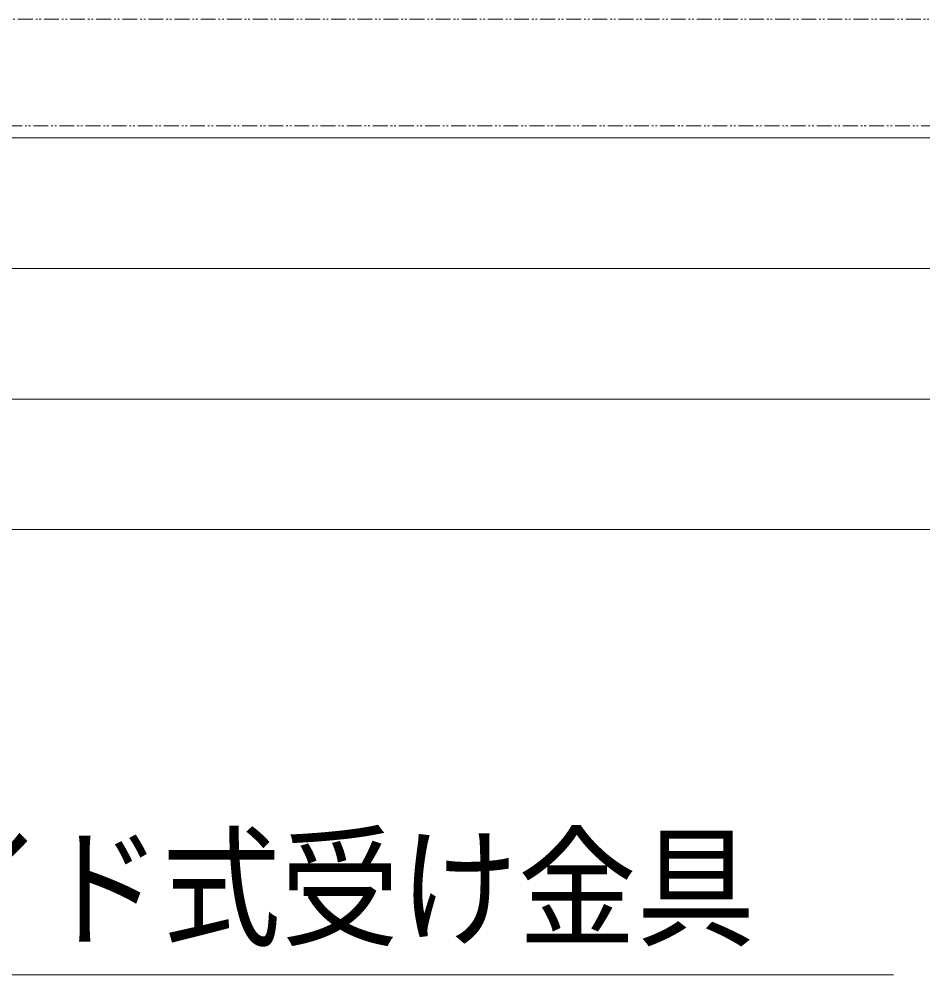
# Model space of a CAD drawing. Units: millimetres, scale not verified. Extents: x -6062 to 6062, y -3045 to 3045.
# Drawn here: x -1480.7 to -1176.2, y 915.8 to 1237.8 of the extents above; entities that cross this region are included whole.
import ezdxf
from ezdxf.enums import TextEntityAlignment as Align

# ---------------------------------------------------------------- set-up
doc = ezdxf.new("R2010")
doc.units = ezdxf.units.MM
doc.header["$LTSCALE"] = 20
doc.linetypes.add('DOUBLE_CHAIN1', pattern=[8.8, 5, -1, 0.6, -0.6, 0.6, -1])
doc.layers.add('0-1_3一般', color=7, linetype='Continuous', lineweight=9)
doc.layers.add('0-4_2寸法-3', color=7, linetype='Continuous', lineweight=9)
doc.styles.add('ＭＳ ゴシック', font='')
doc.styles.get('ＭＳ ゴシック').set_extended_font_data('MS Gothic')

# ---------------------------------------------------------------- blocks, each defined once
blk = doc.blocks.new('グループ-14')
at = {"layer": '0-1_3一般'}
for p, q in [((19030, 23076.9), (-75990, 23076.9)), ((19030, 23076.9), (-75990, 23076.9)), ((19030, 22196.9), (-75990, 22196.9)), ((19030, 21316.9), (-75990, 21316.9))]:
    blk.add_line(p, q, dxfattribs=at)
at = {"layer": '0-1_3一般', "linetype": 'DOUBLE_CHAIN1'}
blk.add_lwpolyline([(19180, 24036.9), (-4960, 24036.9), (-4960, 24756.9), (19180, 24756.9)], dxfattribs=at)
at = {"layer": '0-1_3一般'}
for points in [[(19030, 23076.9), (19030, 23956.9), (-75990, 23956.9), (-75990, 23076.9)], [(19030, 21316.9), (19030, 22196.9), (-75990, 22196.9), (-75990, 21316.9)]]:
    blk.add_lwpolyline(points, dxfattribs=at)
blk = doc.blocks.new('グループ-15')
at = {"layer": '0-1_3一般'}
blk.add_blockref('グループ-14', (0, 0), dxfattribs=at)

msp = doc.modelspace()

# ---------------------------------------------------------------- linework, layer by layer
at = {"layer": '0-4_2寸法-3'}
msp.add_lwpolyline([(-1740.5, 1175.84), (-1590.39, 915.84), (-1186.02, 915.84)], dxfattribs=at)

# ---------------------------------------------------------------- block references
at = {"layer": '0-1_3一般', "xscale": 0.05, "yscale": 0.05}
msp.add_blockref('グループ-15', (-1787.5, 0), dxfattribs=at)

# ---------------------------------------------------------------- texts
at = {"layer": '0-4_2寸法-3', "style": 'ＭＳ ゴシック', "width": 0.9}
msp.add_text('スライド式受け金具', height=32.55, dxfattribs=at).set_placement((-1592.32, 919.19), align=Align.BOTTOM_LEFT)

doc.saveas('drawing.dxf')
